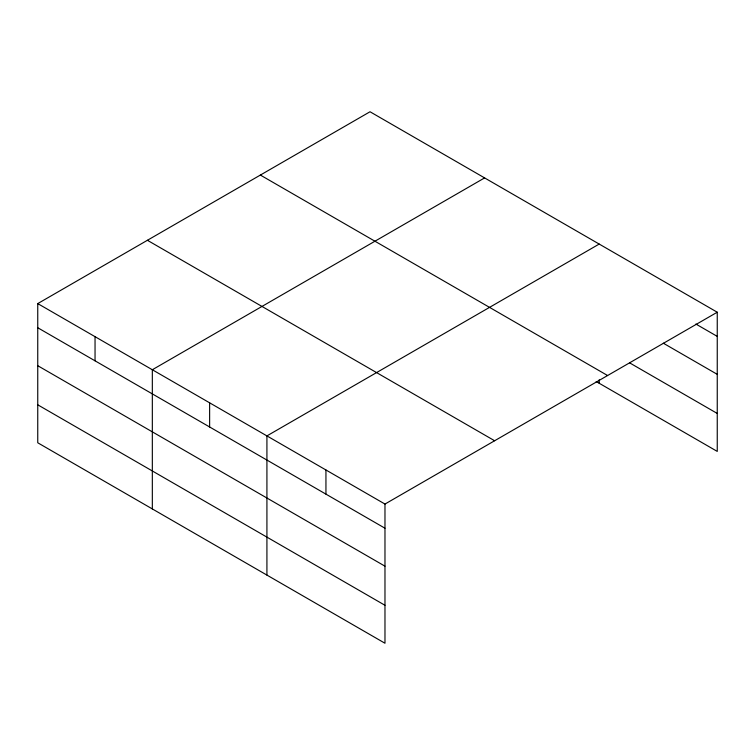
<?xml version="1.0" encoding="UTF-8"?>
<svg xmlns="http://www.w3.org/2000/svg" width="755" height="755" viewBox="0 0 755 755"><rect width="100%" height="100%" fill="white"/><g stroke="black" fill="none" stroke-linecap="round" stroke-linejoin="round"><path stroke-width="1.13" d="M596.176 381.511L717.25 451.405L717.25 312.221L370.025 111.759L37.75 303.595L37.75 442.779L384.974 643.241L384.974 504.057L37.75 303.595M484.606 177.906L152.331 369.742L152.331 508.927M599.196 244.063L266.921 435.899L266.921 575.083M384.974 504.057L717.25 312.221M695.874 324.037L717.25 336.381M663.315 343.195L717.25 374.338M629.727 362.919L717.25 413.447M260.371 175.066L607.596 375.528M147.404 240.288L494.629 440.75M37.75 327.745L384.974 528.217M37.75 365.703L384.974 566.174M37.75 404.812L384.974 605.284M599.196 379.793L599.196 383.247M325.943 469.978L325.943 494.138M209.626 402.821L209.626 426.981M95.045 336.673L95.045 360.824"/></g></svg>
